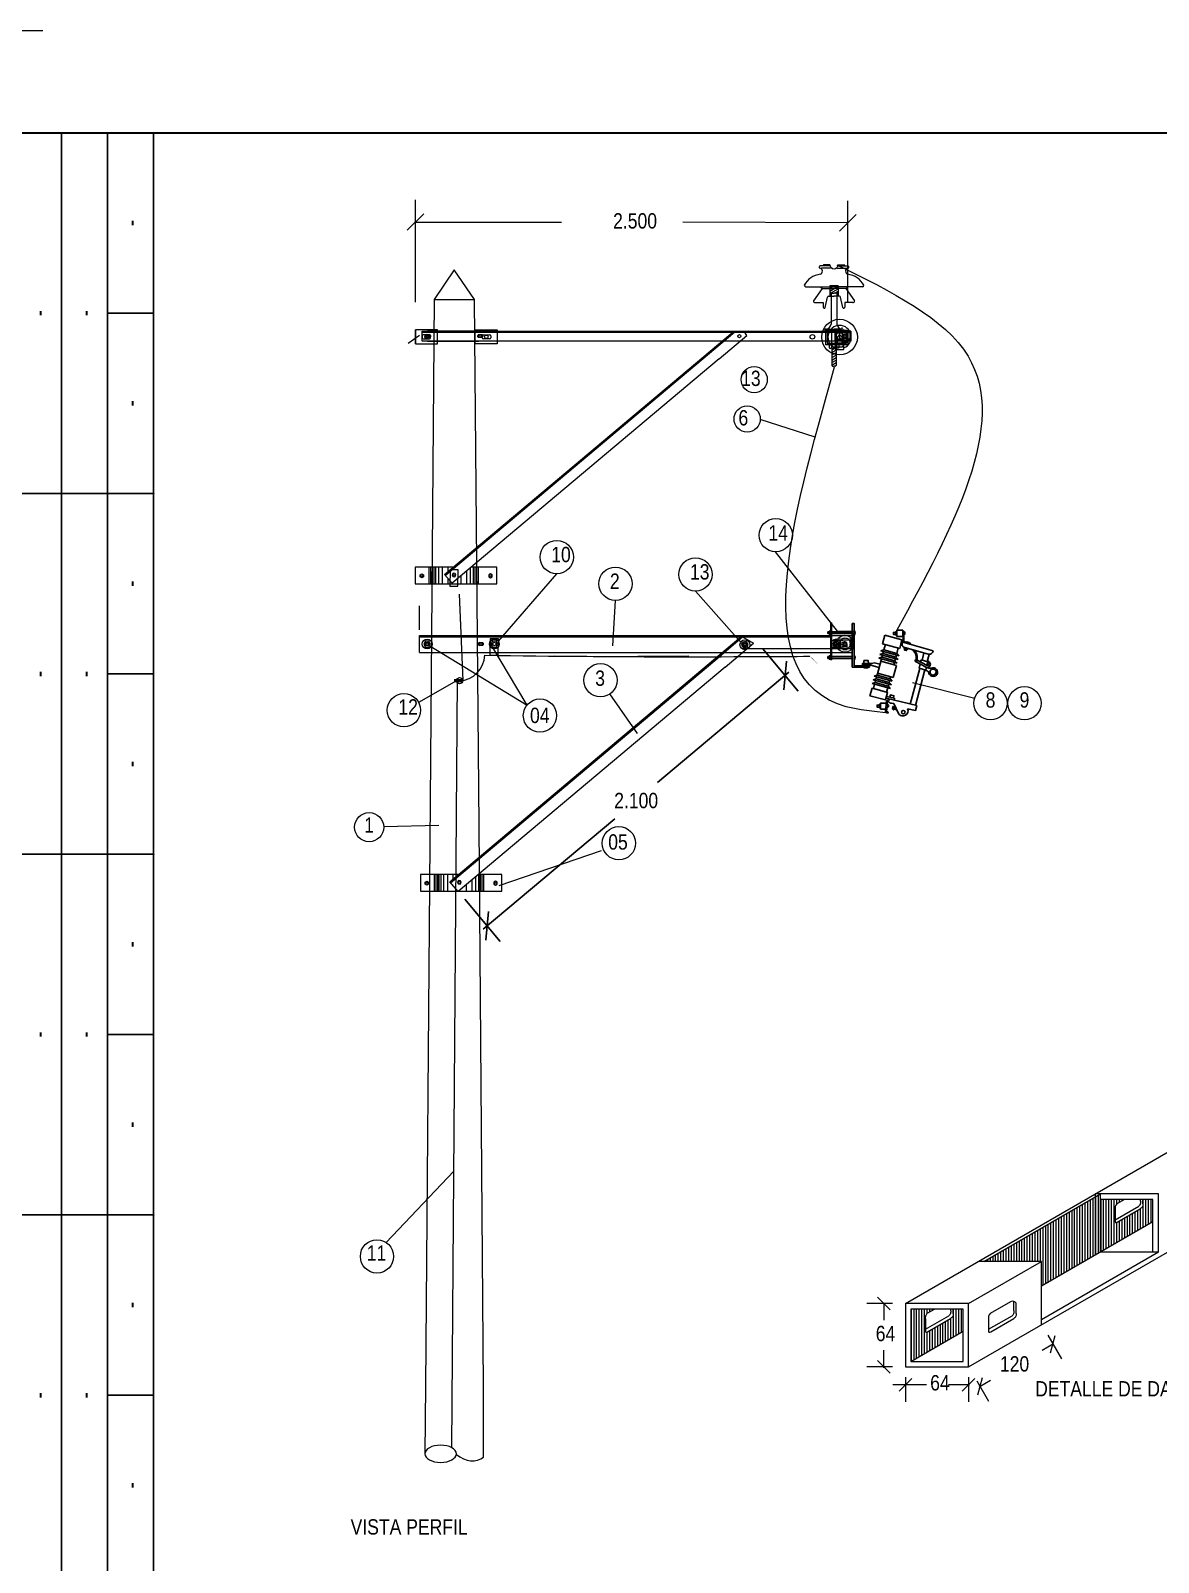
# Model space of a CAD drawing. Header units: millimetres. Extents: x 1804 to 3757, y 2643 to 7323.
# Drawn here: x 2236.7 to 2347.1, y 3086.7 to 3236.5 of the extents above; entities that cross this region are included whole.
import ezdxf
from ezdxf.enums import TextEntityAlignment as Align

# ---------------------------------------------------------------- set-up
doc = ezdxf.new("R2010")
doc.units = ezdxf.units.MM
doc.linetypes.add('DASHED', pattern=[0.75, 0.5, -0.25])
for name, color, linetype in [('_Cajetin Linea 2', 2, 'Continuous'), ('_Texto 1', 7, 'Continuous'), ('CAJETIN_T-1', 104, 'Continuous'), ('TEXTO', 7, 'Continuous')]:
    doc.layers.add(name, color=color, linetype=linetype)
for name, color, linetype, lineweight in [('_Cajetin Linea 3', 5, 'Continuous', 30), ('_Cajetin Linea 4', 3, 'DASHED', 0), ('POSTE', 7, 'Continuous', 13)]:
    doc.layers.add(name, color=color, linetype=linetype, lineweight=lineweight)
doc.styles.add('Disylays_86', font='swisscl.ttf', dxfattribs={"height": 2.2})
doc.styles.add('ROMANS', font='romans.shx')
doc.styles.add('Swis721 Cn BT', font='swissc.ttf')
doc.styles.add('texto50', font='ARIALN.TTF', dxfattribs={"height": 0.06})
doc.dimstyles.new('ELECTRICO', dxfattribs={"dimtxt": 1.4, "dimasz": 2, "dimexe": 2, "dimexo": 1, "dimgap": 1, "dimtad": 0, "dimtih": 1, "dimtoh": 1, "dimdsep": 46, "dimtxsty": 'ROMANS', "dimblk1": 'OBLIQUE', "dimblk2": 'OBLIQUE', "dimsah": 1, "dimcen": 0.09, "dimdle": 0.5, "dimclrd": 7, "dimclrt": 7, "dimadec": 0, "dimazin": 0, "dimtfac": 0.1125, "dimtofl": 0, "dimtmove": 2, "dimatfit": 2, "dimfxl": 1, "dimtolj": 1, "dimlwd": -1, "dimarcsym": 0})

# ---------------------------------------------------------------- blocks, each defined once
blk = doc.blocks.new('CAJETIN ARMADO')
at = {"layer": '_Cajetin Linea 2', "color": 3}
for points in [[(1380.95, 5529.82), (1380.95, 5776.82)], [(1385.45, 5529.82), (1385.45, 5776.82)], [(1389.95, 5529.82), (1389.95, 5776.82)], [(1385.45, 5759.18), (1389.95, 5759.18)], [(1389.95, 5741.53), (1376.45, 5741.53)], [(1385.45, 5723.89), (1389.95, 5723.89)], [(1389.95, 5706.25), (1376.45, 5706.25)], [(1385.45, 5688.61), (1389.95, 5688.61)], [(1389.95, 5670.96), (1376.45, 5670.96)], [(1385.45, 5653.32), (1389.95, 5653.32)]]:
    blk.add_lwpolyline(points, dxfattribs=at)
at = {"layer": '_Cajetin Linea 3', "ltscale": 0.1}
blk.add_lwpolyline([(1569.36, 5499.82), (1376.45, 5499.82), (1376.45, 5776.82), (1569.36, 5776.82)], close=True, dxfattribs=at)
at = {"layer": '_Cajetin Linea 4', "ltscale": 5}
blk.add_line((1365.36, 5786.82), (1380.36, 5786.82), dxfattribs=at)
at = {"layer": 'CAJETIN_T-1', "color": 2}
for p in [(1389.95, 5741.53), (1389.95, 5706.25), (1389.95, 5670.96)]:
    blk.add_point(p, dxfattribs=at)
at = {"layer": '_Texto 1', "style": 'Disylays_86'}
for p in [(1387.7, 5768), (1378.7, 5759.18), (1383.2, 5759.18), (1387.7, 5750.36), (1387.7, 5732.71), (1378.7, 5723.89), (1383.2, 5723.89), (1387.7, 5715.07), (1387.7, 5697.43), (1378.7, 5688.61), (1383.2, 5688.61), (1387.7, 5679.78), (1387.7, 5662.14), (1378.7, 5653.32), (1383.2, 5653.32), (1387.7, 5644.5)]:
    blk.add_text('-', height=1.8, rotation=90, dxfattribs=at).set_placement(p, align=Align.MIDDLE_CENTER)
blk = doc.blocks.new('_Oblique')
at = {"color": 0, "lineweight": -2}
blk.add_line((-0.5, -0.5), (0.5, 0.5), dxfattribs=at)
blk = doc.blocks.new('*D263')
at = {"layer": 'Defpoints', "color": 0, "transparency": 16777216}
for p in [(2307.74, 3176.8), (2310.57, 3173.43), (2278.57, 3152.3)]:
    blk.add_point(p, dxfattribs=at)
at = {"layer": 'TEXTO', "color": 0, "lineweight": -2, "transparency": 16777216}
for p, q in [((2308.38, 3176.04), (2311.85, 3171.9)), ((2279.22, 3151.53), (2282.69, 3147.39))]:
    blk.add_line(p, q, dxfattribs=at)
at = {"layer": 'TEXTO', "color": 5, "transparency": 16777216}
for p, q in [((2310.95, 3173.75), (2298.09, 3162.94)), ((2281.02, 3148.6), (2293.89, 3159.41))]:
    blk.add_line(p, q, dxfattribs=at)
at = {"layer": 'TEXTO', "color": 5, "transparency": 16777216, "xscale": 2, "yscale": 2, "zscale": 2}
for p, rotation in [((2310.57, 3173.43), 40.04126561508885), ((2281.41, 3148.93), 220.0412656150889)]:
    blk.add_blockref('_Oblique', p, dxfattribs=dict(at, rotation=rotation))
at = {"layer": 'TEXTO', "color": 7, "lineweight": 15, "transparency": 16777216, "insert": (2295.99, 3161.18), "char_height": 0.06, "width": 3.5021, "attachment_point": 5, "style": 'texto50'}
blk.add_mtext('\\A1;{\\H25x;2.100}', dxfattribs=at)
blk = doc.blocks.new('CTOU1-E')
for p, q in [((-68.4, 63.4), (-68.4, 54.4)), ((-62.6, 66.5), (-62.6, 51.8)), ((-55, 66.5), (-62.6, 66.5)), ((-68.4, -52.6), (-68.4, -61.6)), ((-62.2, -50.3), (-62.2, -65)), ((-54.6, -50.3), (-62.2, -50.3)), ((94.6, -93.2), (134.7, -93.2)), ((149.8, -98.2), (172.9, -104))]:
    blk.add_line(p, q)
for points in [[(-54.6, 104.1), (-54.6, -67.4), (-51, -67.4), (-51, 104.8)], [(175, -211.3), (139.6, -202.3), (129.5, -237.7), (202.4, -257), (212.6, -222.7)]]:
    blk.add_lwpolyline(points, close=True)
for points in [[(45.9, 102.2), (45.9, -102.2), (126.7, -102.2)], [(45.9, 102.2), (55, 102.2), (55, -96.4), (126.7, -96.4)], [(-68.4, 63.4), (-54.6, 63.4)], [(-68.4, 54.4), (-54.6, 54.4)], [(-62.6, 51.8), (-55, 51.8)], [(-51, 63.4), (45.9, 63.4)], [(-51, 54.4), (45.9, 54.4)], [(199.5, 47.2), (189, 7.2)], [(189, 7.2), (269.5, -14.6)], [(201.7, 4.4), (194.7, -21.5)], [(199.5, 47.2), (279.5, 25.6)], [(256.4, 60.4), (240, 60.4), (240, 51.2), (256.4, 51.2)], [(256.4, 63.7), (251, 63.7), (251, 47.6), (256.4, 47.7)], [(283.5, 70.2), (283.5, 41.6), (256.4, 41.6), (256.4, 70.1), (283.5, 70.2)], [(269.5, -14.6), (279.5, 25.6)], [(273.3, 0.8), (281.3, -1.2)], [(275.8, 10.9), (281.3, 9.5)], [(284.6, 14.6), (425.9, -26.4)], [(284.7, 14.6), (284.7, 65.2), (288.8, 65.2), (288.8, 16.8), (320.7, 7.6), (319.8, 4.4)], [(-68.4, -52.6), (-54.6, -52.6)], [(-68.4, -61.6), (-54.6, -61.6)], [(-62.2, -64.8), (-54.6, -64.8)], [(-51, -52.6), (45.9, -52.6)], [(-51, -61.6), (45.9, -61.6)], [(183.4, -64), (162.9, -140.6)], [(170.6, -60.6), (185.5, -56)], [(170.6, -60.6), (257, -84)], [(175.3, -43.2), (190.2, -38.5)], [(175.3, -43.2), (261.7, -66.6)], [(180, -25.8), (266.4, -49.2)], [(180.2, -25.9), (194.8, -21.4)], [(188, -46.7), (185.4, -56.3)], [(185.4, -56.3), (246.3, -72.8)], [(192.7, -29.3), (190.1, -38.9)], [(190.1, -38.9), (250.9, -55.4)], [(194.7, -21.5), (255.5, -38)], [(248.8, -63.1), (246.3, -72.8)], [(261.2, -66.5), (250.8, -55.8)], [(253.4, -45.7), (250.9, -55.4)], [(265.8, -49.1), (255.3, -38.5)], [(262.1, -12.6), (255.5, -38)], [(288.7, -9), (402.5, -42)], [(291.5, -10.5), (290, -15.6), (305.5, -20), (306.8, -14.8)], [(294.7, -11.4), (291.2, -22.7), (300.1, -25.2), (303.5, -13.9)], [(350.6, -70.1), (394.7, -94.3)], [(370.3, -69.3), (367.6, -79.4)], [(370.3, -69.3), (401.8, -77.8)], [(383.3, -36.5), (374.2, -70.3)], [(407.5, -42.7), (398.4, -76.9)], [(94.6, -93.2), (94.6, -85.2), (136.9, -85.2), (150.4, -82.9), (176.6, -89.5)], [(100.7, -85.2), (100.7, -72.3), (121.7, -72.3), (121.8, -85.2)], [(101.6, -93.2), (101.6, -96.4)], [(122.2, -93.2), (122.2, -96.4)], [(126.7, -96.4), (126.7, -102.2)], [(149.8, -98.2), (134.7, -93.2)], [(148.9, -145), (162.9, -140.7)], [(162.9, -140.6), (224, -157.3)], [(165.5, -130.9), (239.1, -151.1)], [(180.5, -74.6), (254, -94.4)], [(254, -94.4), (239.1, -151.1)], [(244.2, -80.5), (241.5, -91)], [(256.8, -83.9), (246.2, -73.2)], [(363.9, -109), (319, -276.5)], [(388, -115.5), (343.2, -282.9)], [(343.6, -76), (390.6, -101.8)], [(365.3, -87.9), (359.9, -107.9)], [(359.9, -107.9), (391.4, -116.4)], [(394.8, -103.7), (391.4, -116.4)], [(401.8, -77.8), (397, -95.5)], [(406.5, -76.8), (399.7, -72.1)], [(139.7, -179.9), (153.6, -175.4)], [(139.7, -179.9), (225.4, -203.3)], [(144.3, -162.4), (158.1, -158.4)], [(144.3, -162.4), (229.9, -185.9)], [(151.5, -183.1), (146.2, -202.9)], [(148.8, -145), (234.5, -168.5)], [(156.2, -165.7), (153.6, -175.4)], [(153.6, -175.4), (214.9, -192.1)], [(160.8, -148.3), (158.2, -158)], [(158.2, -158), (219.4, -174.7)], [(212.8, -199.9), (207.3, -220.9)], [(224.9, -203.2), (214.8, -192.1)], [(217.4, -182.5), (214.9, -192.1)], [(222, -165.1), (219.4, -174.7)], [(229.9, -185.9), (219.4, -174.8)], [(226.7, -147.3), (224, -157.3)], [(233.3, -168.2), (224, -157.5)], [(239.2, -150.6), (239.1, -151.1)], [(179.3, -281.2), (162.9, -281.2), (162.9, -290.4), (179.3, -290.4)], [(179.3, -277.9), (174, -277.9), (174, -293.9), (179.3, -293.8)], [(203.8, -300), (179.3, -300), (179.3, -271.4), (206.4, -271.4)], [(207.4, -264.6), (202.7, -310.7)], [(205, -248.3), (349.1, -283.5), (344.1, -305.8), (306.1, -298.6)], [(206.4, -271.4), (206.4, -273.9)], [(207.4, -240.1), (245.2, -249)], [(212.3, -265.1), (207.7, -310.4)], [(215.7, -263.3), (225, -271.6), (231.3, -272), (241.7, -273)], [(218.9, -259.3), (221.7, -252.3)], [(223, -243.2), (225.5, -233.2), (241.8, -237.2), (239.4, -247.2)], [(240.5, -286.8), (236.8, -290.6), (248.4, -301.8), (252, -297.8)], [(265.8, -323.4), (241.7, -273)], [(244.5, -248.9), (242.4, -257.4)], [(243.3, -289.5), (243.7, -285.8)], [(243.7, -285.8), (247, -284.1)], [(211.7, -293), (209.5, -293.4)], [(213.6, -312.9), (215.6, -317.4)], [(242.9, -289.1), (234.5, -297.5), (241.1, -303.8), (249.5, -295.4)], [(250, -295.9), (252.2, -295)]]:
    blk.add_lwpolyline(points)
for centre, radius in [((426.2, -126.3), 14.4), ((286, -314.2), 8.33)]:
    blk.add_circle(centre, radius)
for centre, radius, start, end in [((44.7, 58.3), 14.7, 314.72806, 45.27194), ((294.9, 4.2), 14.6, 134.9318, 244.75236), ((284.8, 56.8), 9.17, 295.34812, 64.65188), ((303.8, 0.6), 14.9, 34.33001, 113.72019), ((44.7, -57.8), 14.7, 314.72806, 45.27194), ((298.6, -58.3), 48.3, 338.51714, 51.0238), ((298.6, -58.3), 53.3, 337.83108, 40.47848), ((345.8, -72.5), 4.15, 89.01552, 238.77557), ((407.3, -23.9), 18.8, 252.52902, 352.12143), ((111, -84.6), 22.8, 230.85257, 309.14743), ((398.5, -89.3), 14.8, 230.51841, 61.33207), ((257.4, -345.4), 265, 56.04594, 59.87699), ((398.5, -89.3), 6.33, 230.51841, 61.33207), ((413.5, -61.6), 45.9, 247.2843, 275.88754), ((426.2, -126.3), 20.7, 177.8203, 112.64622), ((214.9, -265.8), 7.65, 58.86915, 171.06694), ((207.8, -284.7), 9.17, 295.34812, 64.65188), ((214.9, -265.8), 2.65, 58.86915, 171.06694), ((487.4, -41.7), 347.9, 224.7831, 227.38448), ((211.8, -308.9), 9.31, 191.23953, 294.00265), ((211.8, -308.9), 4.31, 199.34927, 294.00265), ((284.4, -308.5), 23.9, 218.89469, 24.45916)]:
    blk.add_arc(centre, radius, start, end)

msp = doc.modelspace()

# ---------------------------------------------------------------- linework, layer by layer
at = {"color": 5, "lineweight": 15}
for p, q in [((2274.389, 3209.95), (2274.389, 3219.945)), ((2316.705, 3209.867), (2316.705, 3219.863)), ((2316.705, 3209.867), (2316.705, 3219.863)), ((2275.199, 3218.595), (2273.579, 3216.975)), ((2275.199, 3218.595), (2273.579, 3216.975)), ((2274.281, 3217.785), (2288.681, 3217.785)), ((2316.705, 3217.703), (2300.562, 3217.785)), ((2315.895, 3216.893), (2317.515, 3218.513)), ((2315.895, 3216.893), (2317.515, 3218.513)), ((2313.507, 3196.734), (2308.139, 3198.481)), ((2315.689, 3177.747), (2309.63, 3185.519)), ((2282.502, 3176.773), (2288.217, 3183.379)), ((2306.634, 3176.238), (2301.798, 3181.683)), ((2293.717, 3176.331), (2293.963, 3180.77)), ((2275.8, 3176.32), (2285.313, 3170.527)), ((2285.313, 3170.527), (2281.766, 3176.498)), ((2278.166, 3172.761), (2274.699, 3170.778)), ((2323.049, 3172.752), (2329.131, 3171.213)), ((2296.138, 3167.732), (2293.429, 3171.618)), ((2282.574, 3152.883), (2292.592, 3156.304)), ((2278.153, 3124.922), (2271.512, 3117.953))]:
    msp.add_line(p, q, dxfattribs=at)
at = {"color": 251, "lineweight": 15, "ltscale": 0.2, "true_color": 0x636466}
for p, q in [((2314.858, 3213.486), (2313.975, 3213.486)), ((2314.962, 3213.274), (2314.13, 3213.274)), ((2314.96, 3213.602), (2314.344, 3213.602)), ((2315.008, 3213.229), (2314.962, 3213.274)), ((2315.709, 3213.229), (2315.755, 3213.274)), ((2315.755, 3213.274), (2316.586, 3213.274)), ((2315.756, 3213.602), (2316.372, 3213.602)), ((2315.859, 3213.486), (2316.742, 3213.486)), ((2312.573, 3211.441), (2314.066, 3211.441)), ((2314.066, 3211.441), (2315.358, 3211.441)), ((2315.358, 3211.552), (2314.936, 3211.552)), ((2314.936, 3211.552), (2314.936, 3210.915)), ((2314.936, 3211.52), (2314.992, 3211.552)), ((2314.936, 3211.27), (2315.424, 3211.552)), ((2314.936, 3211.021), (2315.78, 3211.508)), ((2314.962, 3211.552), (2314.962, 3210.514)), ((2314.962, 3211.552), (2314.962, 3210.514)), ((2315.358, 3211.552), (2315.78, 3211.552)), ((2316.651, 3211.441), (2315.358, 3211.441)), ((2315.754, 3211.552), (2315.754, 3210.514)), ((2315.78, 3211.552), (2315.78, 3210.915)), ((2318.144, 3211.441), (2316.651, 3211.441)), ((2314.2, 3211.272), (2313.35, 3210.075)), ((2313.506, 3209.908), (2314.29, 3209.908)), ((2314.2, 3211.272), (2315.358, 3211.272)), ((2314.29, 3209.908), (2314.29, 3209.442)), ((2314.5, 3209.415), (2314.721, 3210.445)), ((2314.812, 3210.517), (2315.362, 3210.517)), ((2315.014, 3210.816), (2315.78, 3211.259)), ((2315.061, 3210.81), (2315.358, 3210.81)), ((2315.066, 3210.81), (2315.066, 3207.794)), ((2315.905, 3210.517), (2315.354, 3210.517)), ((2316.517, 3211.272), (2315.358, 3211.272)), ((2315.656, 3210.81), (2315.358, 3210.81)), ((2315.434, 3210.81), (2315.78, 3211.009)), ((2315.65, 3210.81), (2315.65, 3207.794)), ((2316.217, 3209.415), (2315.995, 3210.445)), ((2317.21, 3209.908), (2316.426, 3209.908)), ((2316.426, 3209.908), (2316.426, 3209.442)), ((2316.517, 3211.272), (2317.366, 3210.075)), ((2276.549, 3207.25), (2274.389, 3207.25)), ((2274.389, 3207.25), (2274.389, 3205.867)), ((2274.389, 3205.867), (2274.389, 3207.25)), ((2275.055, 3207.108), (2316.989, 3207.108)), ((2275.055, 3206.144), (2275.055, 3207.108)), ((2275.055, 3207.012), (2315.483, 3207.012)), ((2280.592, 3207.108), (2275.568, 3207.108)), ((2276.549, 3205.867), (2276.549, 3207.25)), ((2277.229, 3183.288), (2305.482, 3207.042)), ((2280.237, 3205.867), (2280.237, 3207.25)), ((2280.237, 3207.25), (2282.397, 3207.25)), ((2282.397, 3207.25), (2282.397, 3205.867)), ((2306.822, 3206.693), (2306.585, 3207.042)), ((2306.999, 3207.221), (2306.999, 3207.221)), ((2316.197, 3207.167), (2314.52, 3207.167)), ((2314.631, 3207.31), (2314.529, 3207.31)), ((2314.545, 3207.167), (2316.705, 3207.167)), ((2314.545, 3205.785), (2314.545, 3207.167)), ((2314.631, 3207.31), (2315.358, 3207.31)), ((2314.683, 3207.029), (2316.566, 3207.029)), ((2314.683, 3207.029), (2314.683, 3205.923)), ((2315.146, 3205.785), (2315.146, 3207.167)), ((2316.085, 3207.31), (2315.358, 3207.31)), ((2316.989, 3207.108), (2315.466, 3207.108)), ((2315.483, 3206.144), (2315.483, 3207.108)), ((2315.556, 3205.785), (2315.556, 3207.167)), ((2315.579, 3207.012), (2316.893, 3207.012)), ((2315.579, 3207.012), (2315.579, 3206.241)), ((2315.902, 3206.144), (2315.902, 3207.108)), ((2316.085, 3207.429), (2316.187, 3207.429)), ((2316.188, 3206.144), (2316.188, 3207.108)), ((2316.566, 3207.029), (2316.566, 3205.923)), ((2316.705, 3207.167), (2316.705, 3205.785)), ((2316.705, 3207.167), (2316.705, 3205.785)), ((2316.893, 3207.012), (2316.893, 3206.241)), ((2316.989, 3207.108), (2316.989, 3206.144)), ((2316.989, 3207.108), (2316.989, 3206.144)), ((2274.794, 3206.673), (2273.672, 3205.895)), ((2274.389, 3205.867), (2276.549, 3205.867)), ((2275.037, 3206.656), (2275.037, 3206.461)), ((2316.989, 3206.144), (2275.055, 3206.144)), ((2275.748, 3206.764), (2275.145, 3206.764)), ((2275.145, 3206.353), (2275.748, 3206.353)), ((2275.394, 3206.559), (2275.394, 3206.694)), ((2275.469, 3206.77), (2275.771, 3206.77)), ((2275.771, 3206.483), (2275.469, 3206.483)), ((2275.568, 3206.144), (2280.592, 3206.144)), ((2275.846, 3206.694), (2275.846, 3206.559)), ((2275.856, 3206.461), (2275.856, 3206.656)), ((2282.397, 3205.867), (2280.237, 3205.867)), ((2280.491, 3206.559), (2280.491, 3206.694)), ((2280.567, 3206.77), (2280.868, 3206.77)), ((2280.868, 3206.483), (2280.567, 3206.483)), ((2280.931, 3206.461), (2280.931, 3206.656)), ((2280.943, 3206.694), (2280.943, 3206.559)), ((2281.039, 3206.764), (2281.641, 3206.764)), ((2281.641, 3206.353), (2281.039, 3206.353)), ((2281.749, 3206.656), (2281.749, 3206.461)), ((2304.11, 3204.413), (2306.822, 3206.693)), ((2316.705, 3205.785), (2314.545, 3205.785)), ((2314.683, 3205.923), (2316.566, 3205.923)), ((2314.883, 3205.723), (2314.94, 3205.785)), ((2314.883, 3205.723), (2314.883, 3205.492)), ((2314.883, 3205.492), (2314.94, 3205.43)), ((2314.94, 3205.785), (2315.057, 3205.785)), ((2314.94, 3205.43), (2315.057, 3205.43)), ((2315.115, 3205.723), (2315.057, 3205.785)), ((2315.115, 3205.492), (2315.057, 3205.43)), ((2315.115, 3205.723), (2315.172, 3205.785)), ((2315.115, 3205.723), (2315.115, 3205.492)), ((2315.115, 3205.723), (2315.115, 3205.492)), ((2315.115, 3205.492), (2315.172, 3205.43)), ((2315.144, 3205.461), (2315.151, 3203.761)), ((2315.144, 3205.282), (2315.401, 3205.43)), ((2315.172, 3205.43), (2315.351, 3205.43)), ((2316.174, 3205.527), (2315.351, 3205.527)), ((2315.53, 3205.43), (2315.351, 3205.43)), ((2315.476, 3206.497), (2315.476, 3205.327)), ((2315.689, 3206.476), (2315.476, 3206.476)), ((2316.989, 3206.144), (2315.483, 3206.144)), ((2315.587, 3205.723), (2315.53, 3205.785)), ((2315.587, 3205.492), (2315.53, 3205.43)), ((2315.558, 3205.461), (2315.566, 3203.761)), ((2315.579, 3206.241), (2316.893, 3206.241)), ((2315.587, 3205.723), (2315.644, 3205.785)), ((2315.587, 3205.723), (2315.587, 3205.492)), ((2315.587, 3205.723), (2315.587, 3205.492)), ((2315.587, 3205.492), (2315.644, 3205.43)), ((2315.762, 3205.785), (2315.644, 3205.785)), ((2315.762, 3205.43), (2315.644, 3205.43)), ((2315.689, 3205.944), (2315.689, 3206.476)), ((2316.136, 3205.944), (2315.689, 3205.944)), ((2315.819, 3205.723), (2315.762, 3205.785)), ((2315.819, 3205.492), (2315.762, 3205.43)), ((2315.819, 3205.723), (2315.819, 3205.492)), ((2316.328, 3206.476), (2316.136, 3206.476)), ((2316.136, 3206.476), (2316.136, 3205.944)), ((2316.174, 3205.666), (2316.174, 3205.527)), ((2316.229, 3206.637), (2316.229, 3206.079)), ((2316.33, 3206.626), (2316.229, 3206.626)), ((2316.229, 3206.079), (2316.635, 3206.079)), ((2316.332, 3206.144), (2316.25, 3206.144)), ((2316.328, 3205.327), (2316.328, 3206.476)), ((2316.33, 3206.373), (2316.33, 3206.626)), ((2316.544, 3206.373), (2316.33, 3206.373)), ((2316.544, 3206.626), (2316.544, 3206.373)), ((2316.635, 3206.626), (2316.544, 3206.626)), ((2316.635, 3206.079), (2316.635, 3206.626)), ((2304.11, 3204.413), (2277.99, 3182.466)), ((2315.145, 3205.033), (2315.559, 3205.272)), ((2315.146, 3204.784), (2315.56, 3205.023)), ((2315.147, 3204.535), (2315.561, 3204.774)), ((2315.149, 3204.286), (2315.562, 3204.525)), ((2315.15, 3204.038), (2315.564, 3204.277)), ((2315.151, 3203.789), (2315.565, 3204.028)), ((2315.476, 3205.327), (2316.328, 3205.327)), ((2315.151, 3203.761), (2315.2, 3203.698)), ((2315.2, 3203.698), (2315.358, 3203.698)), ((2315.517, 3203.698), (2315.358, 3203.698)), ((2315.426, 3203.698), (2315.566, 3203.779)), ((2315.566, 3203.761), (2315.517, 3203.698)), ((2277.99, 3182.466), (2277.229, 3183.288)), ((2276.675, 3158.757), (2271.278, 3158.617))]:
    msp.add_line(p, q, dxfattribs=at)
at = {"color": 251, "lineweight": 15, "true_color": 0x636466}
for p, q in [((2276.213, 3210.204), (2275.354, 3103.905)), ((2275.354, 3103.905), (2275.3, 3097.284))]:
    msp.add_line(p, q, dxfattribs=at)
at = {"color": 251, "lineweight": 15, "ltscale": 0.5, "true_color": 0x636466}
for p, q in [((2276.721, 3210.204), (2279.432, 3210.204)), ((2303.172, 3204.962), (2305.645, 3207.042)), ((2277.296, 3183.217), (2303.172, 3204.962)), ((2316.989, 3176.984), (2316.989, 3176.02)), ((2275.306, 3176.434), (2275.306, 3176.57)), ((2275.381, 3176.645), (2275.682, 3176.645)), ((2275.682, 3176.359), (2275.381, 3176.359)), ((2275.757, 3176.57), (2275.757, 3176.434)), ((2280.564, 3176.434), (2280.564, 3176.57)), ((2280.639, 3176.645), (2280.94, 3176.645)), ((2280.94, 3176.359), (2280.639, 3176.359)), ((2281.015, 3176.57), (2281.015, 3176.434)), ((2316.989, 3176.02), (2306.394, 3176.02))]:
    msp.add_line(p, q, dxfattribs=at)
at = {"color": 7, "lineweight": 15, "ltscale": 0.5}
msp.add_line((2274.768, 3177.903), (2274.768, 3180.226), dxfattribs=at)
at = {"color": 30, "lineweight": 15}
for p, q in [((2278.677, 3181.364), (2279.016, 3172.939)), ((2278.453, 3173.065), (2277.916, 3097.886))]:
    msp.add_line(p, q, dxfattribs=at)
at = {"lineweight": 15}
for p, q in [((2274.768, 3175.761), (2274.768, 3177.322)), ((2274.768, 3177.322), (2317.204, 3177.322)), ((2274.768, 3177.19), (2315.008, 3177.19)), ((2274.787, 3175.674), (2274.787, 3177.322)), ((2315.689, 3177.747), (2317.336, 3177.747)), ((2315.689, 3177.615), (2315.689, 3177.747)), ((2317.204, 3175.967), (2317.204, 3177.615)), ((2317.336, 3176.099), (2317.336, 3177.747)), ((2274.787, 3175.674), (2296.014, 3175.674)), ((2282.896, 3175.674), (2317.204, 3175.674)), ((2317.204, 3176.099), (2317.336, 3176.099))]:
    msp.add_line(p, q, dxfattribs=at)
at = {"lineweight": 15, "ltscale": 0.5}
for p, q in [((2277.744, 3153.221), (2306.233, 3177.19)), ((2303.686, 3174.895), (2306.416, 3177.19)), ((2304.693, 3174.244), (2307.482, 3176.589)), ((2277.81, 3153.149), (2303.686, 3174.895)), ((2304.693, 3174.244), (2278.574, 3152.296))]:
    msp.add_line(p, q, dxfattribs=at)
at = {"color": 251, "linetype": 'DASHED', "lineweight": 15, "ltscale": 0.025, "true_color": 0x636466}
for p, q in [((2316.989, 3176.984), (2315.466, 3176.984)), ((2315.483, 3176.02), (2315.483, 3176.984)), ((2315.902, 3176.02), (2315.902, 3176.984)), ((2316.188, 3176.02), (2316.188, 3176.984)), ((2316.989, 3176.984), (2316.989, 3176.02)), ((2316.989, 3176.02), (2315.483, 3176.02)), ((2315.579, 3176.888), (2316.893, 3176.888)), ((2315.579, 3176.888), (2315.579, 3176.117)), ((2315.579, 3176.117), (2316.893, 3176.117)), ((2316.893, 3176.888), (2316.893, 3176.117))]:
    msp.add_line(p, q, dxfattribs=at)
at = {"color": 4, "lineweight": 15}
for p, q in [((2316.229, 3176.512), (2316.229, 3175.954)), ((2316.33, 3176.502), (2316.229, 3176.502)), ((2316.229, 3175.954), (2316.635, 3175.954)), ((2316.33, 3176.248), (2316.33, 3176.502)), ((2316.544, 3176.248), (2316.33, 3176.248)), ((2316.544, 3176.502), (2316.544, 3176.248)), ((2316.635, 3176.502), (2316.544, 3176.502)), ((2316.635, 3175.954), (2316.635, 3176.502))]:
    msp.add_line(p, q, dxfattribs=at)
at = {"color": 5, "lineweight": 15, "ltscale": 0.5}
msp.add_line((2316.332, 3176.02), (2316.25, 3176.02), dxfattribs=at)
at = {"linetype": 'Continuous', "lineweight": 15, "ltscale": 1000}
msp.add_line((2278.574, 3152.296), (2277.744, 3153.221), dxfattribs=at)
at = {"color": 7, "lineweight": 15, "ltscale": 0.001}
for p, q in [((2322.347, 3111.971), (2365.304, 3136.772)), ((2328.534, 3105.784), (2365.304, 3127.012)), ((2330.019, 3116.096), (2341.451, 3122.696)), ((2339.431, 3115.87), (2339.431, 3121.53)), ((2339.689, 3116.019), (2339.689, 3121.679)), ((2339.947, 3116.168), (2339.947, 3121.828)), ((2340.205, 3116.317), (2340.205, 3121.976)), ((2340.462, 3116.466), (2340.462, 3122.125)), ((2340.72, 3116.615), (2340.72, 3122.274)), ((2347.11, 3122.696), (2340.923, 3122.696)), ((2340.923, 3122.696), (2340.923, 3116.732)), ((2340.978, 3116.763), (2340.978, 3122.423)), ((2341.236, 3116.912), (2341.236, 3122.572)), ((2341.451, 3117.037), (2341.451, 3122.696)), ((2346.582, 3122.168), (2341.451, 3122.168)), ((2341.494, 3117.061), (2341.494, 3122.168)), ((2341.751, 3117.21), (2341.751, 3122.168)), ((2342.009, 3117.359), (2342.009, 3122.168)), ((2342.267, 3117.508), (2342.267, 3122.168)), ((2342.525, 3117.657), (2342.525, 3122.168)), ((2342.783, 3117.805), (2342.783, 3122.168)), ((2342.881, 3120.181), (2345.182, 3121.509)), ((2343.799, 3122.168), (2343.032, 3121.725)), ((2343.04, 3121.73), (2343.04, 3122.168)), ((2343.298, 3121.879), (2343.298, 3122.168)), ((2343.556, 3122.028), (2343.556, 3122.168)), ((2345.355, 3121.999), (2345.355, 3122.168)), ((2345.588, 3121.739), (2345.588, 3122.168)), ((2345.619, 3119.443), (2345.619, 3122.168)), ((2345.876, 3119.592), (2345.876, 3122.168)), ((2346.134, 3119.74), (2346.134, 3122.168)), ((2346.392, 3119.889), (2346.392, 3122.168)), ((2346.582, 3117.037), (2346.582, 3122.168)), ((2347.11, 3117.027), (2347.11, 3122.696)), ((2335.679, 3113.704), (2346.582, 3119.999)), ((2336.853, 3114.382), (2336.853, 3120.041)), ((2337.111, 3114.531), (2337.111, 3120.19)), ((2337.369, 3114.68), (2337.369, 3120.339)), ((2337.626, 3114.828), (2337.626, 3120.488)), ((2337.884, 3114.977), (2337.884, 3120.637)), ((2338.142, 3115.126), (2338.142, 3120.786)), ((2338.4, 3115.275), (2338.4, 3120.934)), ((2338.658, 3115.424), (2338.658, 3121.083)), ((2338.915, 3115.573), (2338.915, 3121.232)), ((2339.173, 3115.722), (2339.173, 3121.381)), ((2342.881, 3121.161), (2342.881, 3119.995)), ((2343.082, 3119.944), (2345.335, 3121.245)), ((2343.298, 3118.103), (2343.298, 3120.069)), ((2343.556, 3118.252), (2343.556, 3120.218)), ((2343.814, 3118.401), (2343.814, 3120.366)), ((2344.072, 3118.55), (2344.072, 3120.515)), ((2344.33, 3118.698), (2344.33, 3120.664)), ((2344.587, 3118.847), (2344.587, 3120.813)), ((2344.845, 3118.996), (2344.845, 3120.962)), ((2345.103, 3119.145), (2345.103, 3121.111)), ((2345.361, 3119.294), (2345.361, 3121.263)), ((2334.275, 3116.096), (2334.275, 3118.553)), ((2334.533, 3116.096), (2334.533, 3118.702)), ((2334.79, 3116.096), (2334.79, 3118.851)), ((2335.048, 3116.096), (2335.048, 3118.999)), ((2335.306, 3116.096), (2335.306, 3119.148)), ((2335.564, 3116.096), (2335.564, 3119.297)), ((2335.822, 3113.787), (2335.822, 3119.446)), ((2336.08, 3113.935), (2336.08, 3119.595)), ((2336.337, 3114.084), (2336.337, 3119.744)), ((2336.595, 3114.233), (2336.595, 3119.893)), ((2343.04, 3117.954), (2343.04, 3119.929)), ((2331.697, 3116.096), (2331.697, 3117.064)), ((2331.955, 3116.096), (2331.955, 3117.213)), ((2332.212, 3116.096), (2332.212, 3117.362)), ((2332.47, 3116.096), (2332.47, 3117.511)), ((2332.728, 3116.096), (2332.728, 3117.66)), ((2332.986, 3116.096), (2332.986, 3117.809)), ((2333.244, 3116.096), (2333.244, 3117.958)), ((2333.501, 3116.096), (2333.501, 3118.106)), ((2333.759, 3116.096), (2333.759, 3118.255)), ((2334.017, 3116.096), (2334.017, 3118.404)), ((2335.679, 3110.427), (2347.11, 3117.027)), ((2341.451, 3117.037), (2347.11, 3117.037)), ((2328.534, 3111.971), (2335.679, 3116.096)), ((2335.679, 3116.096), (2329.491, 3116.096)), ((2330.15, 3116.096), (2330.15, 3116.171)), ((2330.408, 3116.096), (2330.408, 3116.32)), ((2330.665, 3116.096), (2330.665, 3116.469)), ((2330.923, 3116.096), (2330.923, 3116.618)), ((2331.181, 3116.096), (2331.181, 3116.767)), ((2331.439, 3116.096), (2331.439, 3116.916)), ((2335.679, 3109.909), (2335.679, 3116.096)), ((2321.07, 3111.971), (2318.571, 3111.971)), ((2320.221, 3112.054), (2320.221, 3110.337)), ((2328.534, 3111.971), (2322.347, 3111.971)), ((2322.347, 3111.971), (2322.347, 3105.784)), ((2328.006, 3111.443), (2322.875, 3111.443)), ((2322.875, 3111.443), (2322.875, 3106.312)), ((2322.931, 3106.344), (2322.931, 3111.443)), ((2323.189, 3106.493), (2323.189, 3111.443)), ((2323.447, 3106.642), (2323.447, 3111.443)), ((2323.705, 3106.791), (2323.705, 3111.443)), ((2323.962, 3106.939), (2323.962, 3111.443)), ((2324.22, 3107.088), (2324.22, 3111.443)), ((2325.223, 3111.443), (2324.455, 3111)), ((2324.478, 3111.013), (2324.478, 3111.443)), ((2324.736, 3111.162), (2324.736, 3111.443)), ((2324.994, 3111.31), (2324.994, 3111.443)), ((2326.779, 3111.274), (2326.779, 3111.443)), ((2327.011, 3111.014), (2327.011, 3111.443)), ((2327.056, 3108.726), (2327.056, 3111.443)), ((2327.314, 3108.875), (2327.314, 3111.443)), ((2327.572, 3109.023), (2327.572, 3111.443)), ((2327.83, 3109.172), (2327.83, 3111.443)), ((2328.006, 3106.312), (2328.006, 3111.443)), ((2328.534, 3105.784), (2328.534, 3111.971)), ((2332.635, 3112.15), (2330.643, 3111)), ((2332.966, 3111.274), (2332.966, 3112.186)), ((2333.199, 3111.014), (2333.199, 3111.999)), ((2324.304, 3109.456), (2326.606, 3110.784)), ((2324.304, 3110.436), (2324.304, 3109.27)), ((2324.506, 3109.219), (2326.759, 3110.52)), ((2324.994, 3107.535), (2324.994, 3109.5)), ((2325.251, 3107.684), (2325.251, 3109.649)), ((2325.509, 3107.833), (2325.509, 3109.798)), ((2325.767, 3107.981), (2325.767, 3109.947)), ((2326.025, 3108.13), (2326.025, 3110.096)), ((2326.283, 3108.279), (2326.283, 3110.245)), ((2326.54, 3108.428), (2326.54, 3110.394)), ((2326.798, 3108.577), (2326.798, 3110.548)), ((2330.492, 3109.456), (2332.794, 3110.784)), ((2330.492, 3110.436), (2330.492, 3109.27)), ((2330.694, 3109.219), (2332.947, 3110.52)), ((2322.875, 3106.312), (2328.006, 3109.274)), ((2324.478, 3107.237), (2324.478, 3109.209)), ((2324.736, 3107.386), (2324.736, 3109.352)), ((2336.858, 3108.032), (2335.743, 3107.388)), ((2336.273, 3108.879), (2337.611, 3106.561)), ((2320.221, 3105.701), (2320.221, 3107.417)), ((2321.07, 3105.784), (2318.571, 3105.784)), ((2322.347, 3105.784), (2328.534, 3105.784)), ((2322.875, 3106.312), (2328.006, 3106.312)), ((2324.413, 3104.027), (2321.109, 3104.027)), ((2322.347, 3104.772), (2322.347, 3102.377)), ((2328.617, 3104.027), (2326.55, 3104.027)), ((2328.534, 3104.772), (2328.534, 3102.377)), ((2329.331, 3104.403), (2330.467, 3102.436)), ((2329.57, 3103.824), (2330.685, 3104.468))]:
    msp.add_line(p, q, dxfattribs=at)
at = {"color": 7, "lineweight": 15}
for p, q in [((2320.839, 3111.352), (2319.602, 3112.59)), ((2336.56, 3107.145), (2337.013, 3108.836)), ((2319.602, 3106.402), (2320.839, 3105.165)), ((2322.965, 3104.646), (2321.728, 3103.408)), ((2327.915, 3103.408), (2329.153, 3104.646)), ((2329.868, 3104.711), (2329.415, 3103.02))]:
    msp.add_line(p, q, dxfattribs=at)
at = {"color": 251, "lineweight": 15, "true_color": 0x636466}
for points in [[(2276.213, 3210.204), (2280.178, 3210.204), (2278.172, 3213.104), (2276.213, 3210.204)], [(2280.626, 3158.718), (2280.178, 3210.204)], [(2281.059, 3103.905), (2280.626, 3158.718)], [(2281.059, 3096.955), (2281.059, 3103.905)]]:
    msp.add_lwpolyline(points, dxfattribs=at)
at = {"color": 251, "lineweight": 15, "ltscale": 0.2, "true_color": 0x636466}
for points in [[(2278.088, 3184.01), (2274.372, 3184.01), (2274.372, 3182.375), (2282.337, 3182.375), (2282.337, 3184.01), (2279.829, 3184.01)], [(2275.688, 3184.01), (2275.688, 3182.375)], [(2275.852, 3184.01), (2275.852, 3182.375)], [(2276.021, 3184.01), (2276.021, 3182.375)], [(2276.169, 3184.01), (2276.169, 3182.375)], [(2276.347, 3184.01), (2276.347, 3182.375)], [(2276.628, 3184.01), (2276.628, 3182.375)], [(2276.998, 3184.01), (2276.998, 3182.375)], [(2277.545, 3184.01), (2277.545, 3183.415)], [(2277.548, 3182.925), (2277.545, 3182.375)], [(2278.835, 3183.175), (2278.835, 3182.375)], [(2279.382, 3183.635), (2279.382, 3182.375)], [(2279.752, 3183.946), (2279.752, 3182.375)], [(2280.033, 3184.01), (2280.033, 3182.375)], [(2280.21, 3184.01), (2280.21, 3182.375)], [(2280.358, 3184.01), (2280.358, 3182.375)], [(2280.534, 3184.01), (2280.527, 3182.375)]]:
    msp.add_lwpolyline(points, dxfattribs=at)
for points in [[(2274.997, 3182.981), (2274.833, 3183.076), (2274.833, 3183.265), (2274.997, 3183.359), (2275.16, 3183.265), (2275.16, 3183.076)], [(2277.774, 3183.769), (2277.742, 3182.16), (2278.535, 3182.16), (2278.567, 3183.769)], [(2278.351, 3183.231), (2278.28, 3183.406), (2278.093, 3183.432), (2277.977, 3183.283), (2278.048, 3183.108), (2278.235, 3183.082)], [(2281.722, 3183.359), (2281.559, 3183.265), (2281.559, 3183.076), (2281.722, 3182.981), (2281.886, 3183.076), (2281.886, 3183.265)]]:
    msp.add_lwpolyline(points, close=True, dxfattribs=at)
at = {"color": 30, "lineweight": 15}
msp.add_lwpolyline([(2281.713, 3177.011), (2281.682, 3175.401), (2282.474, 3175.401), (2282.506, 3177.011)], close=True, dxfattribs=at)
at = {"lineweight": 15, "ltscale": 0.5}
msp.add_lwpolyline([(2306.416, 3177.19), (2307.482, 3176.589)], dxfattribs=at)
at = {"lineweight": 15}
for points in [[(2275.362, 3176.795), (2275.193, 3176.502), (2275.362, 3176.209), (2275.701, 3176.209), (2275.87, 3176.502), (2275.701, 3176.795)], [(2281.935, 3176.791), (2281.766, 3176.498), (2281.935, 3176.205), (2282.273, 3176.205), (2282.442, 3176.498), (2282.273, 3176.791)], [(2306.426, 3176.695), (2306.299, 3176.381), (2306.506, 3176.114), (2306.841, 3176.16), (2306.969, 3176.473), (2306.762, 3176.741)], [(2315.388, 3176.791), (2315.219, 3176.498), (2315.388, 3176.205), (2315.726, 3176.205), (2315.895, 3176.498), (2315.726, 3176.791)]]:
    msp.add_lwpolyline(points, close=True, dxfattribs=at)
at = {"linetype": 'Continuous', "lineweight": 15, "ltscale": 1000}
for points in [[(2306.634, 3176.616), (2306.47, 3176.522), (2306.47, 3176.333), (2306.634, 3176.238), (2306.798, 3176.333), (2306.798, 3176.522)], [(2275.511, 3152.914), (2275.347, 3153.008), (2275.347, 3153.197), (2275.511, 3153.292), (2275.675, 3153.197), (2275.675, 3153.008)], [(2278.866, 3153.163), (2278.795, 3153.339), (2278.607, 3153.365), (2278.491, 3153.216), (2278.562, 3153.04), (2278.749, 3153.014)], [(2282.237, 3153.292), (2282.073, 3153.197), (2282.073, 3153.008), (2282.237, 3152.914), (2282.4, 3153.008), (2282.4, 3153.197)]]:
    msp.add_lwpolyline(points, close=True, dxfattribs=at)
for points in [[(2278.602, 3153.943), (2274.886, 3153.943), (2274.886, 3152.308), (2282.852, 3152.308), (2282.852, 3153.943), (2280.533, 3153.943)], [(2276.203, 3153.943), (2276.203, 3152.308)], [(2276.367, 3153.943), (2276.367, 3152.308)], [(2276.536, 3153.943), (2276.536, 3152.308)], [(2276.684, 3153.943), (2276.684, 3152.308)], [(2276.861, 3153.943), (2276.861, 3152.308)], [(2277.142, 3153.943), (2277.142, 3152.308)], [(2277.512, 3153.943), (2277.512, 3152.308)], [(2278.059, 3153.943), (2278.059, 3153.348)], [(2279.349, 3152.948), (2279.349, 3152.308)], [(2279.896, 3153.408), (2279.896, 3152.308)], [(2280.266, 3153.719), (2280.266, 3152.308)], [(2280.547, 3153.943), (2280.547, 3152.308)], [(2280.725, 3153.943), (2280.725, 3152.308)], [(2280.873, 3153.943), (2280.873, 3152.308)], [(2281.048, 3153.943), (2281.042, 3152.308)]]:
    msp.add_lwpolyline(points, dxfattribs=at)
at = {"color": 251, "lineweight": 15, "ltscale": 0.2, "true_color": 0x636466}
for centre, radius in [((2315.902, 3206.527), 1.742), ((2275.469, 3206.559), 0.173), ((2275.62, 3206.626), 0.12), ((2280.717, 3206.626), 0.12), ((2281.317, 3206.559), 0.173), ((2306.091, 3206.615), 0.155), ((2306.091, 3206.615), 0.155), ((2313.242, 3206.559), 0.223), ((2315.913, 3206.476), 0.224), ((2315.913, 3206.476), 0.223), ((2316.437, 3206.626), 0.155), ((2316.437, 3206.626), 0.107), ((2307.546, 3202.368), 1.284), ((2274.997, 3183.17), 0.109), ((2278.164, 3183.257), 0.109), ((2281.722, 3183.17), 0.109)]:
    msp.add_circle(centre, radius, dxfattribs=at)
at = {"color": 5, "lineweight": 15}
for centre, radius in [((2306.856, 3198.516), 1.284), ((2309.654, 3187.148), 1.629), ((2288.217, 3185.008), 1.629), ((2301.798, 3183.312), 1.629), ((2293.963, 3182.399), 1.629), ((2292.497, 3172.954), 1.629), ((2273.255, 3170.023), 1.629), ((2286.575, 3169.497), 1.629), ((2330.679, 3170.705), 1.629), ((2334.002, 3170.705), 1.629), ((2269.852, 3158.579), 1.426), ((2294.298, 3157.012), 1.629), ((2270.62, 3116.59), 1.629)]:
    msp.add_circle(centre, radius, dxfattribs=at)
at = {"lineweight": 15}
for centre, radius in [((2275.532, 3176.502), 0.483), ((2282.104, 3176.498), 0.483), ((2306.634, 3176.427), 0.483), ((2315.557, 3176.498), 0.483), ((2275.532, 3176.502), 0.176), ((2282.104, 3176.498), 0.176), ((2315.557, 3176.498), 0.176)]:
    msp.add_circle(centre, radius, dxfattribs=at)
at = {"color": 4, "lineweight": 15}
for centre, radius in [((2316.432, 3176.526), 0.83), ((2316.437, 3176.502), 0.107)]:
    msp.add_circle(centre, radius, dxfattribs=at)
at = {"color": 251, "lineweight": 15, "ltscale": 0.5, "true_color": 0x636466}
for centre in [(2275.532, 3176.502), (2280.79, 3176.502)]:
    msp.add_circle(centre, 0.12, dxfattribs=at)
at = {"lineweight": 15, "ltscale": 0.01}
msp.add_circle((2306.634, 3176.427), 0.155, dxfattribs=at)
at = {"linetype": 'Continuous', "lineweight": 15, "ltscale": 1000}
for centre in [(2306.634, 3176.427), (2275.511, 3153.103), (2278.678, 3153.189), (2282.237, 3153.103)]:
    msp.add_circle(centre, 0.109, dxfattribs=at)
at = {"color": 5, "lineweight": 15, "ltscale": 0.5}
msp.add_circle((2316.437, 3176.502), 0.155, dxfattribs=at)
at = {"color": 7, "lineweight": 15}
msp.add_circle((2278.713, 3172.905), 0.305, dxfattribs=at)
at = {"color": 251, "lineweight": 15, "ltscale": 0.2, "true_color": 0x636466}
for centre, radius, start, end in [((2314.037, 3213.373), 0.129, 119.05141, 229.38502), ((2313.912, 3212.967), 0.311, 288.0097, 82.36062), ((2314.152, 3213.228), 0.0505, 115.1646, 198.07817), ((2314.492, 3213.467), 0.2, 137.43292, 174.60761), ((2314.762, 3213.584), 0.137, 314.25081, 7.706), ((2315.358, 3213.602), 0.398, 180, 270), ((2315.358, 3213.602), 0.398, 270, 0), ((2315.954, 3213.584), 0.137, 172.294, 225.74919), ((2316.225, 3213.467), 0.2, 5.39239, 42.56708), ((2316.804, 3212.967), 0.311, 97.63938, 251.9903), ((2316.565, 3213.228), 0.0505, 341.92183, 64.8354), ((2316.679, 3213.373), 0.129, 310.61498, 60.94859), ((2314.244, 3210.636), 2.049, 96.60084, 151.9347), ((2312.676, 3211.668), 0.249, 195.71102, 245.5152), ((2316.473, 3210.636), 2.049, 28.0653, 83.39916), ((2318.04, 3211.668), 0.249, 294.4848, 344.28898), ((2313.497, 3210.056), 0.148, 172.64322, 273.38122), ((2314.903, 3210.31), 0.227, 113.69816, 143.28889), ((2315.053, 3210.927), 0.118, 186.05895, 273.68699), ((2315.663, 3210.927), 0.118, 266.31301, 353.94105), ((2315.813, 3210.31), 0.227, 36.71111, 66.30184), ((2317.219, 3210.056), 0.148, 266.61878, 7.35678), ((2314.399, 3209.455), 0.109, 186.53128, 338.45254), ((2316.318, 3209.455), 0.109, 201.54746, 353.46872), ((2314.523, 3207.238), 0.0714, 85.37255, 266.95522), ((2314.517, 3207.85), 0.552, 281.9166, 354.18426), ((2315.902, 3206.527), 1.141, 291.90778, 248.05665), ((2315.902, 3206.527), 0.42, 353.08031, 186.91969), ((2316.199, 3207.85), 0.552, 185.81574, 258.0834), ((2316.432, 3206.651), 0.544, 291.90778, 248.05665), ((2316.193, 3207.238), 0.0714, 273.04478, 94.62745), ((2275.145, 3206.656), 0.108, 90, 180), ((2275.145, 3206.461), 0.108, 180, 270), ((2275.469, 3206.694), 0.0753, 90, 180), ((2275.469, 3206.559), 0.0753, 180, 270), ((2275.748, 3206.656), 0.108, 0, 90), ((2275.748, 3206.461), 0.108, 270, 0), ((2275.771, 3206.694), 0.0753, 0, 90), ((2275.771, 3206.559), 0.0753, 270, 0), ((2280.567, 3206.694), 0.0753, 90, 180), ((2280.567, 3206.559), 0.0753, 180, 270), ((2280.868, 3206.694), 0.0753, 0, 90), ((2280.868, 3206.559), 0.0753, 270, 0), ((2281.039, 3206.656), 0.108, 90, 180), ((2281.039, 3206.461), 0.108, 180, 270), ((2281.641, 3206.656), 0.108, 0, 90), ((2281.641, 3206.461), 0.108, 270, 0), ((2316.432, 3206.647), 0.204, 354.16459, 182.9759)]:
    msp.add_arc(centre, radius, start, end, dxfattribs=at)
at = {"color": 4, "lineweight": 15}
for centre, radius, start, end in [((2316.432, 3176.526), 0.544, 291.90778, 248.05665), ((2316.432, 3176.523), 0.204, 354.16459, 182.9759)]:
    msp.add_arc(centre, radius, start, end, dxfattribs=at)
at = {"color": 251, "lineweight": 15, "ltscale": 0.5, "true_color": 0x636466}
for centre, start, end in [((2275.381, 3176.57), 90, 180), ((2275.381, 3176.434), 180, 270), ((2275.682, 3176.57), 0, 90), ((2275.682, 3176.434), 270, 0), ((2280.639, 3176.57), 90, 180), ((2280.639, 3176.434), 180, 270), ((2280.94, 3176.57), 0, 90), ((2280.94, 3176.434), 270, 0)]:
    msp.add_arc(centre, 0.0753, start, end, dxfattribs=at)
at = {"color": 30, "lineweight": 15}
for centre, radius, start, end in [((2278.578, 3175.501), 2.6, 272.97453, 357.88122), ((2293.364, 3839.197), 663.904, 268.948183, 270.672143), ((2300.461, 4071.303), 896.05, 269.205312, 270.485293), ((2309.198, 3470.661), 295.378, 269.77731, 270.73321)]:
    msp.add_arc(centre, radius, start, end, dxfattribs=at)
at = {"color": 7, "lineweight": 15, "ltscale": 0.001}
for centre, radius, start, end in [((2343.481, 3121.302), 0.617, 136.76687, 193.23313), ((2324.905, 3110.577), 0.617, 136.76687, 193.23313), ((2331.092, 3110.577), 0.617, 136.76687, 193.23313), ((2332.842, 3111.793), 0.413, 30, 120)]:
    msp.add_arc(centre, radius, start, end, dxfattribs=at)
at = {"color": 251, "lineweight": 15, "ltscale": 0.2, "true_color": 0x636466}
msp.add_ellipse((2315.358, 3211.552), major_axis=(-0.396, 0), ratio=0.0459441, dxfattribs=at)
at = {"color": 251, "lineweight": 15, "true_color": 0x636466, "extrusion": (0, 0, -1)}
msp.add_ellipse((2276.845, 3097.28), major_axis=(-1.545, 0), ratio=0.5437484, dxfattribs=at)
at = {"color": 251, "lineweight": 15, "true_color": 0x636466}
msp.add_ellipse((2279.578, 3098.66), major_axis=(-1.615, 1.583), ratio=0.8226909, start_param=1.65568, end_param=3.0439563, dxfattribs=at)
at = {"color": 4, "lineweight": 15, "end_tangent": (0.0496898, -0.9987647)}
msp.add_spline([(2315.65, 3213.602), (2328.483, 3204.65), (2321.521, 3177.842)], degree=3, dxfattribs=at)
at = {"color": 251, "lineweight": 15, "ltscale": 0.2, "true_color": 0x636466}
for points, start_tangent in [([(2314.066, 3211.441), (2314.073, 3211.38), (2314.119, 3211.336), (2314.177, 3211.291), (2314.2, 3211.272)], (-0.318892, -0.947791)), ([(2316.651, 3211.441), (2316.643, 3211.38), (2316.597, 3211.336), (2316.539, 3211.291), (2316.517, 3211.272)], (0.318892, -0.947791))]:
    msp.add_spline(points, degree=3, dxfattribs=dict(at, start_tangent=start_tangent))
at = {"color": 4, "lineweight": 15}
msp.add_spline([(2320.677, 3169.745), (2316.564, 3170.37), (2315.422, 3203.628)], degree=3, dxfattribs=at)
at = {"color": 7, "lineweight": 15, "ltscale": 0.001}
for points in [[(2345.355, 3121.999), (2345.287, 3121.616), (2345.182, 3121.509)], [(2345.588, 3121.739), (2345.557, 3121.46), (2345.335, 3121.245)], [(2342.881, 3120.127), (2342.918, 3119.914), (2343.082, 3119.944)], [(2326.779, 3111.274), (2326.711, 3110.891), (2326.606, 3110.784)], [(2327.011, 3111.014), (2326.981, 3110.735), (2326.759, 3110.52)], [(2332.966, 3111.274), (2332.899, 3110.891), (2332.794, 3110.784)], [(2333.199, 3111.014), (2333.168, 3110.735), (2332.947, 3110.52)], [(2324.304, 3109.402), (2324.342, 3109.189), (2324.506, 3109.219)], [(2330.492, 3109.402), (2330.529, 3109.189), (2330.694, 3109.219)]]:
    msp.add_spline(points, degree=3, dxfattribs=at)
at = {"color": 30, "lineweight": 15}
msp.add_solid([(2312.978, 3175.307), (2313.219, 3175.129), (2312.978, 3175.307), (2313.786, 3174.514)], dxfattribs=at)
at = {"color": 1, "lineweight": 15, "ltscale": 0.5}
msp.add_solid([(2278.166, 3173.065), (2278.991, 3173.065), (2278.166, 3172.761), (2278.991, 3172.761)], dxfattribs=at)

# ---------------------------------------------------------------- block references
at = {"lineweight": 15, "xscale": 0.02083116216020719, "yscale": 0.02083116216020719, "zscale": 0.02083116216020719}
msp.add_blockref('CTOU1-E', (2316.181, 3176.381), dxfattribs=at)
at = {"layer": 'POSTE', "lineweight": 15}
msp.add_blockref('CAJETIN ARMADO', (858.798, -2550.311), dxfattribs=at)

# ---------------------------------------------------------------- texts
at = {"lineweight": 15, "style": 'Swis721 Cn BT'}
for s, p in [('2.500', (2293.733, 3217.148)), ('6', (2306.004, 3197.886)), ('14', (2308.942, 3186.626)), ('10', (2287.677, 3184.507)), ('2', (2293.423, 3181.898)), ('13', (2301.258, 3182.811)), ('3', (2291.981, 3172.408)), ('12', (2272.717, 3169.599)), ('8', (2330.202, 3170.277)), ('9', (2333.526, 3170.277)), ('04', (2285.6, 3168.771)), ('1', (2269.368, 3158.03)), ('05', (2293.257, 3156.386)), ('11', (2269.62, 3116.166)), ('64', (2319.443, 3108.294)), ('  120', (2330.643, 3105.325)), ('64', (2324.771, 3103.477)), ('DETALLE DE DADO(mm)', (2335.049, 3102.887))]:
    msp.add_text(s, height=1.5, dxfattribs=at).set_placement(p)
at = {"color": 251, "lineweight": 15, "ltscale": 0.2, "true_color": 0x636466, "style": 'Swis721 Cn BT'}
msp.add_text('13', height=1.5, dxfattribs=at).set_placement((2306.264, 3201.744))
at = {"lineweight": 15, "ltscale": 1000, "style": 'Swis721 Cn BT'}
msp.add_text('VISTA PERFIL', height=1.5, dxfattribs=at).set_placement((2268.038, 3089.377))

# ---------------------------------------------------------------- dimensions: what is measured, and where the dimension line sits
at = {"layer": 'TEXTO', "color": 5, "lineweight": 15}
dim = msp.add_aligned_dim(p1=(2278.574, 3152.296), p2=(2307.735, 3176.802), distance=-4.402, text='{\\H25x;2.100}', dimstyle='ELECTRICO', override={"dimtxsty": 'texto50', "dimclrd": 5}, dxfattribs=at)
dim.commit()
dim.dimension.update_dxf_attribs({"geometry": '*D263', "text_midpoint": (2295.987, 3161.179)})

doc.saveas('drawing.dxf')
